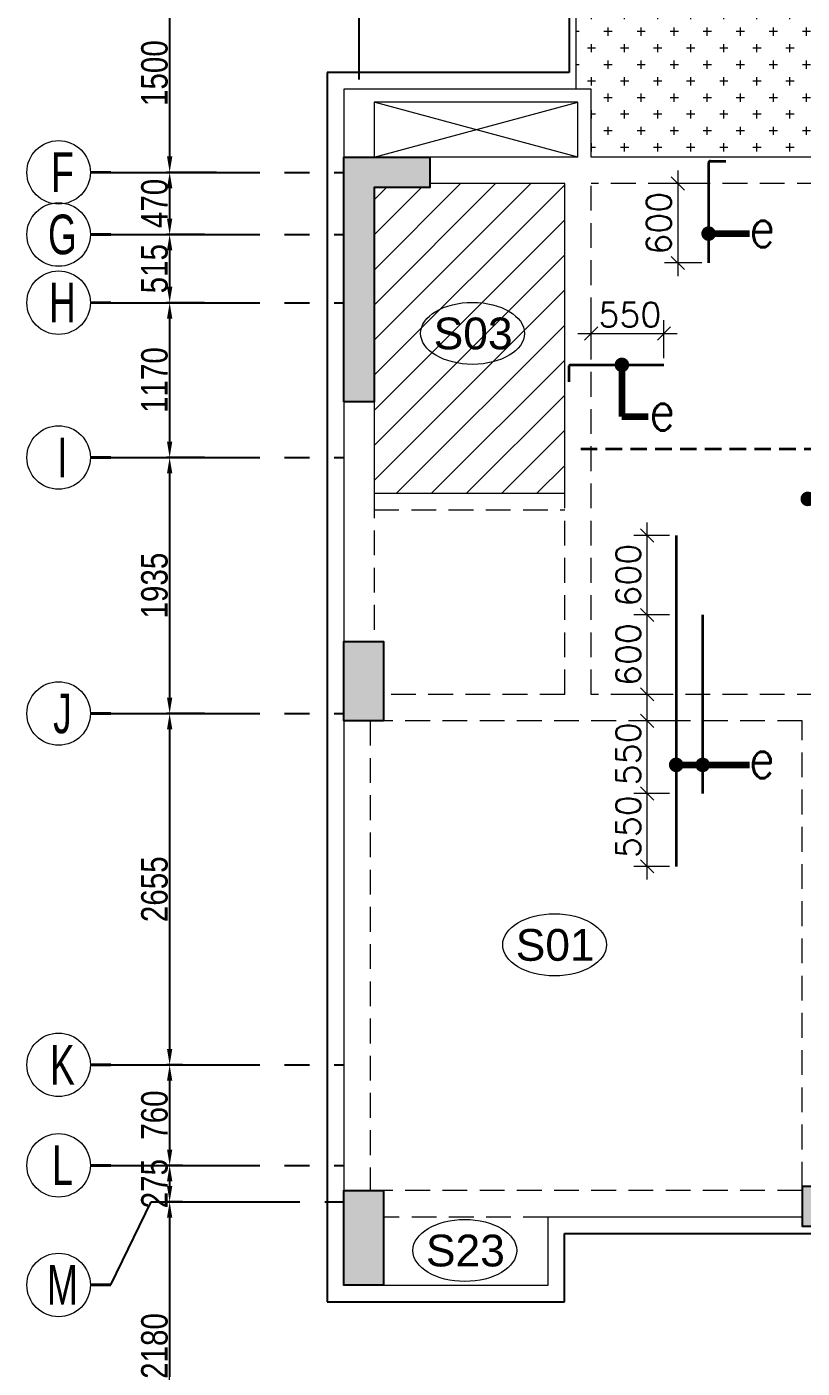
# Model space of a CAD drawing. Header units: millimetres. Extents: x 1255966 to 1543012, y 318612 to 465611.
# Drawn here: x 1255966 to 1261827, y 347091 to 357228 of the extents above; entities that cross this region are included whole.
import ezdxf
from ezdxf.enums import TextEntityAlignment as Align

# ---------------------------------------------------------------- set-up
doc = ezdxf.new("R2010")
doc.units = ezdxf.units.MM
doc.header["$LTSCALE"] = 500
doc.header["$MEASUREMENT"] = 0
doc.header["$PDMODE"] = 34
for name, pattern in [('CONTINOUS', [0]), ('DASHED2', [0.375, 0.25, -0.125]), ('HIDDEN', [0.375, 0.25, -0.125]), ('PHANTOM2', [1.25, 0.625, -0.125, 0.125, -0.125, 0.125, -0.125]), ('Site$0$CENTER2', [1.125, 0.75, -0.125, 0.125, -0.125])]:
    doc.linetypes.add(name, pattern=pattern)
doc.layers.get('Defpoints').update_dxf_attribs({"lineweight": 0})
for name, color, linetype, lineweight in [('ARROW', 1, 'Continuous', 0), ('CALL', 1, 'Continuous', 18), ('CUT OUT', 1, 'Continuous', 13), ('GRID NO.', 7, 'Continuous', 20), ('HATCH', 1, 'Continuous', 5), ('ST-DIM', 1, 'PHANTOM2', 15), ('STC REINF.BOTTOM', 7, 'Continuous', 35), ('TEXT 01', 3, 'Continuous', 15), ('TOWER AREA BEAM..', 3, 'Continuous', 20), ('TOWER COL HATCH', 253, 'Continuous', 20)]:
    doc.layers.add(name, color=color, linetype=linetype, lineweight=lineweight)
for name, color, linetype in [('GRID', 7, 'Continuous'), ('GRID DIM', 7, 'Continuous'), ('S-COLUMN-HATCH', 253, 'Continuous'), ('S-FRAMING PLAN', 4, 'Continuous'), ('S-T', 3, 'Continuous'), ('TOWER AREA COLUMN.', 6, 'Continuous')]:
    doc.layers.add(name, color=color, linetype=linetype)
doc.layers.add('PROJECTION', color=7, linetype='HIDDEN', true_color=0xff4000)
doc.styles.add('ABHI', font='arial.ttf')
doc.styles.add('D50', font='arial.ttf', dxfattribs={"width": 0.8})
doc.styles.add('ROMANCE', font='romans.shx')
doc.styles.add('S-T', font='romans.shx')
doc.dimstyles.new('GRID DIM', dxfattribs={"dimtxt": 250, "dimasz": 100, "dimexe": 75, "dimexo": 0, "dimgap": 50, "dimtad": 1, "dimdec": 0, "dimzin": 0, "dimdsep": 46, "dimtxsty": 'ROMANCE', "dimblk": 'ARCHTICK', "dimcen": 0, "dimdle": 0.5, "dimclrd": 8, "dimclre": 8, "dimclrt": 3, "dimadec": 0, "dimazin": 0, "dimtfac": 1, "dimtdec": 0, "dimtmove": 0, "dimatfit": 3, "dimldrblk": 'DOT', "dimfxl": 200, "dimtolj": 1, "dimtzin": 0, "dimlwd": -1, "dimlwe": -1, "dimarcsym": 2})
doc.dimstyles.new('INNER DIM', dxfattribs={"dimtxt": 200, "dimasz": 120, "dimexe": 25, "dimexo": 25, "dimgap": 12, "dimtad": 1, "dimdec": 0, "dimrnd": 5, "dimzin": 0, "dimdsep": 46, "dimtxsty": 'D50', "dimcen": 0.09, "dimdle": 25, "dimclrt": 6, "dimadec": 0, "dimazin": 0, "dimtfac": 1, "dimtdec": 0, "dimtofl": 0, "dimtmove": 1, "dimatfit": 3, "dimfxl": 75, "dimtolj": 1, "dimtzin": 0, "dimarcsym": 0})

# ---------------------------------------------------------------- blocks, each defined once
blk = doc.blocks.new('GRID MARK')
at = {"layer": 'GRID NO.', "const_width": 50}
blk.add_lwpolyline([(0, -541), (0, -891)], dxfattribs=at)
at = {"layer": 'GRID NO.'}
blk.add_circle((0, 0), 541, dxfattribs=at)
at = {"layer": 'GRID NO.', "style": 'D50', "width": 0.8}
blk.add_attdef('Y1', text='', height=500, dxfattribs=at).set_placement((-33, -267), align=Align.CENTER)
blk = doc.blocks.new('*D169')
at = {"layer": 'Defpoints', "color": 0, "linetype": 'Continuous', "transparency": 16777216}
for p in [(1257154, 357628), (1257046, 356128), (1257424, 356128)]:
    blk.add_point(p, dxfattribs=at)
at = {"layer": 'GRID DIM', "color": 0, "linetype": 'Continuous', "lineweight": -2, "transparency": 16777216}
for p, q in [((1257129, 357628), (1257021, 357628)), ((1257399, 356128), (1257021, 356128))]:
    blk.add_line(p, q, dxfattribs=at)
at = {"layer": 'GRID DIM', "linetype": 'Continuous', "lineweight": -2, "transparency": 16777216}
blk.add_line((1257046, 357508), (1257046, 356248), dxfattribs=at)
at = {"layer": 'GRID DIM', "linetype": 'Continuous', "transparency": 16777216}
for points in [[(1257026, 357508), (1257066, 357508), (1257046, 357628)], [(1257026, 356248), (1257066, 356248), (1257046, 356128)]]:
    blk.add_solid(points, dxfattribs=at)
at = {"layer": 'GRID DIM', "linetype": 'Continuous', "transparency": 16777216, "insert": (1256932, 356878), "char_height": 200, "attachment_point": 5, "rotation": 90, "style": 'D50'}
blk.add_mtext('\\A1;1500', dxfattribs=at)
blk = doc.blocks.new('*D170')
at = {"layer": 'Defpoints', "color": 0, "linetype": 'Continuous', "transparency": 16777216}
for p in [(1257424, 356128), (1257046, 355658), (1257334, 355658)]:
    blk.add_point(p, dxfattribs=at)
at = {"layer": 'GRID DIM', "color": 0, "linetype": 'Continuous', "lineweight": -2, "transparency": 16777216}
for p, q in [((1257399, 356128), (1257021, 356128)), ((1257309, 355658), (1257021, 355658))]:
    blk.add_line(p, q, dxfattribs=at)
at = {"layer": 'GRID DIM', "linetype": 'Continuous', "lineweight": -2, "transparency": 16777216}
blk.add_line((1257046, 356008), (1257046, 355778), dxfattribs=at)
at = {"layer": 'GRID DIM', "linetype": 'Continuous', "transparency": 16777216}
for points in [[(1257026, 356008), (1257066, 356008), (1257046, 356128)], [(1257026, 355778), (1257066, 355778), (1257046, 355658)]]:
    blk.add_solid(points, dxfattribs=at)
at = {"layer": 'GRID DIM', "linetype": 'Continuous', "transparency": 16777216, "insert": (1256932, 355893), "char_height": 200, "attachment_point": 5, "rotation": 90, "style": 'D50'}
blk.add_mtext('\\A1;470', dxfattribs=at)
blk = doc.blocks.new('*D171')
at = {"layer": 'Defpoints', "color": 0, "linetype": 'Continuous', "transparency": 16777216}
for p in [(1257334, 355658), (1257046, 355143), (1257334, 355143)]:
    blk.add_point(p, dxfattribs=at)
at = {"layer": 'GRID DIM', "color": 0, "linetype": 'Continuous', "lineweight": -2, "transparency": 16777216}
for p, q in [((1257309, 355658), (1257021, 355658)), ((1257309, 355143), (1257021, 355143))]:
    blk.add_line(p, q, dxfattribs=at)
at = {"layer": 'GRID DIM', "linetype": 'Continuous', "lineweight": -2, "transparency": 16777216}
blk.add_line((1257046, 355538), (1257046, 355263), dxfattribs=at)
at = {"layer": 'GRID DIM', "linetype": 'Continuous', "transparency": 16777216}
for points in [[(1257026, 355538), (1257066, 355538), (1257046, 355658)], [(1257026, 355263), (1257066, 355263), (1257046, 355143)]]:
    blk.add_solid(points, dxfattribs=at)
at = {"layer": 'GRID DIM', "linetype": 'Continuous', "transparency": 16777216, "insert": (1256932, 355400), "char_height": 200, "attachment_point": 5, "rotation": 90, "style": 'D50'}
blk.add_mtext('\\A1;515', dxfattribs=at)
blk = doc.blocks.new('*D172')
at = {"layer": 'Defpoints', "color": 0, "linetype": 'Continuous', "transparency": 16777216}
for p in [(1257334, 355143), (1257046, 353973), (1257334, 353973)]:
    blk.add_point(p, dxfattribs=at)
at = {"layer": 'GRID DIM', "color": 0, "linetype": 'Continuous', "lineweight": -2, "transparency": 16777216}
for p, q in [((1257309, 355143), (1257021, 355143)), ((1257309, 353973), (1257021, 353973))]:
    blk.add_line(p, q, dxfattribs=at)
at = {"layer": 'GRID DIM', "linetype": 'Continuous', "lineweight": -2, "transparency": 16777216}
blk.add_line((1257046, 355023), (1257046, 354093), dxfattribs=at)
at = {"layer": 'GRID DIM', "linetype": 'Continuous', "transparency": 16777216}
for points in [[(1257026, 355023), (1257066, 355023), (1257046, 355143)], [(1257026, 354093), (1257066, 354093), (1257046, 353973)]]:
    blk.add_solid(points, dxfattribs=at)
at = {"layer": 'GRID DIM', "linetype": 'Continuous', "transparency": 16777216, "insert": (1256932, 354558), "char_height": 200, "attachment_point": 5, "rotation": 90, "style": 'D50'}
blk.add_mtext('\\A1;1170', dxfattribs=at)
blk = doc.blocks.new('*D173')
at = {"layer": 'Defpoints', "color": 0, "linetype": 'Continuous', "transparency": 16777216}
for p in [(1257334, 353973), (1257046, 352038), (1257334, 352038)]:
    blk.add_point(p, dxfattribs=at)
at = {"layer": 'GRID DIM', "color": 0, "linetype": 'Continuous', "lineweight": -2, "transparency": 16777216}
for p, q in [((1257309, 353973), (1257021, 353973)), ((1257309, 352038), (1257021, 352038))]:
    blk.add_line(p, q, dxfattribs=at)
at = {"layer": 'GRID DIM', "linetype": 'Continuous', "lineweight": -2, "transparency": 16777216}
blk.add_line((1257046, 353853), (1257046, 352158), dxfattribs=at)
at = {"layer": 'GRID DIM', "linetype": 'Continuous', "transparency": 16777216}
for points in [[(1257026, 353853), (1257066, 353853), (1257046, 353973)], [(1257026, 352158), (1257066, 352158), (1257046, 352038)]]:
    blk.add_solid(points, dxfattribs=at)
at = {"layer": 'GRID DIM', "linetype": 'Continuous', "transparency": 16777216, "insert": (1256932, 353005), "char_height": 200, "attachment_point": 5, "rotation": 90, "style": 'D50'}
blk.add_mtext('\\A1;1935', dxfattribs=at)
blk = doc.blocks.new('*D174')
at = {"layer": 'Defpoints', "color": 0, "linetype": 'Continuous', "transparency": 16777216}
for p in [(1257334, 352038), (1257046, 349383), (1257168, 349383)]:
    blk.add_point(p, dxfattribs=at)
at = {"layer": 'GRID DIM', "color": 0, "linetype": 'Continuous', "lineweight": -2, "transparency": 16777216}
for p, q in [((1257309, 352038), (1257021, 352038)), ((1257143, 349383), (1257021, 349383))]:
    blk.add_line(p, q, dxfattribs=at)
at = {"layer": 'GRID DIM', "linetype": 'Continuous', "lineweight": -2, "transparency": 16777216}
blk.add_line((1257046, 351918), (1257046, 349503), dxfattribs=at)
at = {"layer": 'GRID DIM', "linetype": 'Continuous', "transparency": 16777216}
for points in [[(1257026, 351918), (1257066, 351918), (1257046, 352038)], [(1257026, 349503), (1257066, 349503), (1257046, 349383)]]:
    blk.add_solid(points, dxfattribs=at)
at = {"layer": 'GRID DIM', "linetype": 'Continuous', "transparency": 16777216, "insert": (1256932, 350710), "char_height": 200, "attachment_point": 5, "rotation": 90, "style": 'D50'}
blk.add_mtext('\\A1;2655', dxfattribs=at)
blk = doc.blocks.new('*D175')
at = {"layer": 'Defpoints', "color": 0, "linetype": 'Continuous', "transparency": 16777216}
for p in [(1257168, 349383), (1257046, 348623), (1257168, 348623)]:
    blk.add_point(p, dxfattribs=at)
at = {"layer": 'GRID DIM', "color": 0, "linetype": 'Continuous', "lineweight": -2, "transparency": 16777216}
for p, q in [((1257143, 349383), (1257021, 349383)), ((1257143, 348623), (1257021, 348623))]:
    blk.add_line(p, q, dxfattribs=at)
at = {"layer": 'GRID DIM', "linetype": 'Continuous', "lineweight": -2, "transparency": 16777216}
blk.add_line((1257046, 349263), (1257046, 348743), dxfattribs=at)
at = {"layer": 'GRID DIM', "linetype": 'Continuous', "transparency": 16777216}
for points in [[(1257026, 349263), (1257066, 349263), (1257046, 349383)], [(1257026, 348743), (1257066, 348743), (1257046, 348623)]]:
    blk.add_solid(points, dxfattribs=at)
at = {"layer": 'GRID DIM', "linetype": 'Continuous', "transparency": 16777216, "insert": (1256932, 349003), "char_height": 200, "attachment_point": 5, "rotation": 90, "style": 'D50'}
blk.add_mtext('\\A1;760', dxfattribs=at)
blk = doc.blocks.new('*D176')
at = {"layer": 'Defpoints', "color": 0, "linetype": 'Continuous', "transparency": 16777216}
for p in [(1257168, 348623), (1257046, 348348), (1257168, 348348)]:
    blk.add_point(p, dxfattribs=at)
at = {"layer": 'GRID DIM', "color": 0, "linetype": 'Continuous', "lineweight": -2, "transparency": 16777216}
for p, q in [((1257143, 348623), (1257021, 348623)), ((1257143, 348348), (1257021, 348348))]:
    blk.add_line(p, q, dxfattribs=at)
at = {"layer": 'GRID DIM', "linetype": 'Continuous', "lineweight": -2, "transparency": 16777216}
blk.add_line((1257046, 348503), (1257046, 348468), dxfattribs=at)
at = {"layer": 'GRID DIM', "linetype": 'Continuous', "transparency": 16777216}
for points in [[(1257026, 348503), (1257066, 348503), (1257046, 348623)], [(1257026, 348468), (1257066, 348468), (1257046, 348348)]]:
    blk.add_solid(points, dxfattribs=at)
at = {"layer": 'GRID DIM', "linetype": 'Continuous', "transparency": 16777216, "insert": (1256932, 348485), "char_height": 200, "attachment_point": 5, "rotation": 90, "style": 'D50'}
blk.add_mtext('\\A1;275', dxfattribs=at)
blk = doc.blocks.new('*D177')
at = {"layer": 'Defpoints', "color": 0, "linetype": 'Continuous', "transparency": 16777216}
for p in [(1257168, 348348), (1257046, 346168), (1257168, 346168)]:
    blk.add_point(p, dxfattribs=at)
at = {"layer": 'GRID DIM', "color": 0, "linetype": 'Continuous', "lineweight": -2, "transparency": 16777216}
for p, q in [((1257143, 348348), (1257021, 348348)), ((1257143, 346168), (1257021, 346168))]:
    blk.add_line(p, q, dxfattribs=at)
at = {"layer": 'GRID DIM', "linetype": 'Continuous', "lineweight": -2, "transparency": 16777216}
blk.add_line((1257046, 348228), (1257046, 346288), dxfattribs=at)
at = {"layer": 'GRID DIM', "linetype": 'Continuous', "transparency": 16777216}
for points in [[(1257026, 348228), (1257066, 348228), (1257046, 348348)], [(1257026, 346288), (1257066, 346288), (1257046, 346168)]]:
    blk.add_solid(points, dxfattribs=at)
at = {"layer": 'GRID DIM', "linetype": 'Continuous', "transparency": 16777216, "insert": (1256932, 347258), "char_height": 200, "attachment_point": 5, "rotation": 90, "style": 'D50'}
blk.add_mtext('\\A1;2180', dxfattribs=at)
blk = doc.blocks.new('_ArchTick')
at = {"color": 0, "linetype": 'ByBlock', "const_width": 0.15}
blk.add_lwpolyline([(-0.5, -0.5), (0.5, 0.5)], dxfattribs=at)
blk = doc.blocks.new('_Dot')
at = {"color": 0, "linetype": 'ByBlock', "lineweight": -2}
blk.add_line((-0.5, 0), (-1, 0), dxfattribs=at)
at = {"color": 0, "linetype": 'ByBlock', "const_width": 0.5}
blk.add_lwpolyline([(-0.25, 0, 1), (0.25, 0, 1)], format="xyb", close=True, dxfattribs=at)
blk = doc.blocks.new('_Oblique')
at = {"color": 0, "linetype": 'ByBlock', "lineweight": -2}
blk.add_line((-0.5, -0.5), (0.5, 0.5), dxfattribs=at)
blk = doc.blocks.new('*D249')
at = {"layer": 'Defpoints', "color": 0, "linetype": 'ByBlock', "transparency": 16777216}
for p in [(1260782, 354910), (1260232, 354673), (1260782, 354673)]:
    blk.add_point(p, dxfattribs=at)
at = {"layer": 'ST-DIM', "color": 1, "linetype": 'CONTINOUS', "transparency": 16777216}
for p, q in [((1260232, 354723), (1260232, 355010)), ((1260782, 354723), (1260782, 355010)), ((1260132, 354910), (1260882, 354910))]:
    blk.add_line(p, q, dxfattribs=at)
at = {"layer": 'ST-DIM', "color": 1, "linetype": 'ByBlock', "transparency": 16777216, "xscale": 100, "yscale": 100, "zscale": 100, "rotation": 180}
blk.add_blockref('_Oblique', (1260232, 354910), dxfattribs=at)
at = {"layer": 'ST-DIM', "color": 1, "linetype": 'ByBlock', "transparency": 16777216, "xscale": 100, "yscale": 100, "zscale": 100}
blk.add_blockref('_Oblique', (1260782, 354910), dxfattribs=at)
at = {"layer": 'ST-DIM', "color": 3, "linetype": 'ByBlock', "transparency": 16777216, "insert": (1260525, 355052), "char_height": 185, "attachment_point": 5, "style": 'ROMANCE'}
blk.add_mtext('\\A1;550', dxfattribs=at)
blk = doc.blocks.new('*D254')
at = {"layer": 'Defpoints', "color": 0, "linetype": 'ByBlock', "transparency": 16777216}
for p in [(1261119, 356043), (1260886, 355443), (1261119, 355443)]:
    blk.add_point(p, dxfattribs=at)
at = {"layer": 'ST-DIM', "color": 1, "linetype": 'CONTINOUS', "transparency": 16777216}
for p, q in [((1260886, 356143), (1260886, 355343)), ((1261069, 356043), (1260786, 356043)), ((1261069, 355443), (1260786, 355443))]:
    blk.add_line(p, q, dxfattribs=at)
at = {"layer": 'ST-DIM', "color": 1, "linetype": 'ByBlock', "transparency": 16777216, "xscale": 100, "yscale": 100, "zscale": 100}
for p, rotation in [((1260886, 356043), 90), ((1260886, 355443), 270)]:
    blk.add_blockref('_Oblique', p, dxfattribs=dict(at, rotation=rotation))
at = {"layer": 'ST-DIM', "color": 3, "linetype": 'ByBlock', "transparency": 16777216, "insert": (1260743, 355743), "char_height": 185, "attachment_point": 5, "rotation": 90, "style": 'ROMANCE'}
blk.add_mtext('\\A1;600', dxfattribs=at)
blk = doc.blocks.new('*D202')
at = {"layer": 'Defpoints', "color": 0, "linetype": 'ByBlock', "transparency": 16777216}
for p in [(1260655, 352783), (1260874, 352783), (1260874, 352183)]:
    blk.add_point(p, dxfattribs=at)
at = {"layer": 'ST-DIM', "color": 1, "linetype": 'CONTINOUS', "transparency": 16777216}
for p, q in [((1260655, 352083), (1260655, 352883)), ((1260824, 352783), (1260555, 352783)), ((1260824, 352183), (1260555, 352183))]:
    blk.add_line(p, q, dxfattribs=at)
at = {"layer": 'ST-DIM', "color": 1, "linetype": 'ByBlock', "transparency": 16777216, "xscale": 100, "yscale": 100, "zscale": 100}
for p, rotation in [((1260655, 352783), 90), ((1260655, 352183), 270)]:
    blk.add_blockref('_Oblique', p, dxfattribs=dict(at, rotation=rotation))
at = {"layer": 'ST-DIM', "color": 3, "linetype": 'ByBlock', "transparency": 16777216, "insert": (1260512, 352483), "char_height": 185, "attachment_point": 5, "rotation": 90, "style": 'ROMANCE'}
blk.add_mtext('\\A1;600', dxfattribs=at)
blk = doc.blocks.new('*D203')
at = {"layer": 'Defpoints', "color": 0, "linetype": 'ByBlock', "transparency": 16777216}
for p in [(1260655, 353383), (1260874, 353383), (1260874, 352783)]:
    blk.add_point(p, dxfattribs=at)
at = {"layer": 'ST-DIM', "color": 1, "linetype": 'CONTINOUS', "transparency": 16777216}
for p, q in [((1260655, 352683), (1260655, 353483)), ((1260824, 353383), (1260555, 353383)), ((1260824, 352783), (1260555, 352783))]:
    blk.add_line(p, q, dxfattribs=at)
at = {"layer": 'ST-DIM', "color": 1, "linetype": 'ByBlock', "transparency": 16777216, "xscale": 100, "yscale": 100, "zscale": 100}
for p, rotation in [((1260655, 353383), 90), ((1260655, 352783), 270)]:
    blk.add_blockref('_Oblique', p, dxfattribs=dict(at, rotation=rotation))
at = {"layer": 'ST-DIM', "color": 3, "linetype": 'ByBlock', "transparency": 16777216, "insert": (1260512, 353083), "char_height": 185, "attachment_point": 5, "rotation": 90, "style": 'ROMANCE'}
blk.add_mtext('\\A1;600', dxfattribs=at)
blk = doc.blocks.new('*D204')
at = {"layer": 'Defpoints', "color": 0, "linetype": 'ByBlock', "transparency": 16777216}
for p in [(1260655, 351983), (1260874, 351983), (1260874, 351433)]:
    blk.add_point(p, dxfattribs=at)
at = {"layer": 'ST-DIM', "color": 1, "linetype": 'CONTINOUS', "transparency": 16777216}
for p, q in [((1260655, 351333), (1260655, 352083)), ((1260824, 351983), (1260555, 351983)), ((1260824, 351433), (1260555, 351433))]:
    blk.add_line(p, q, dxfattribs=at)
at = {"layer": 'ST-DIM', "color": 1, "linetype": 'ByBlock', "transparency": 16777216, "xscale": 100, "yscale": 100, "zscale": 100}
for p, rotation in [((1260655, 351983), 90), ((1260655, 351433), 270)]:
    blk.add_blockref('_Oblique', p, dxfattribs=dict(at, rotation=rotation))
at = {"layer": 'ST-DIM', "color": 3, "linetype": 'ByBlock', "transparency": 16777216, "insert": (1260512, 351733), "char_height": 185, "attachment_point": 5, "rotation": 90, "style": 'ROMANCE'}
blk.add_mtext('\\A1;550', dxfattribs=at)
blk = doc.blocks.new('*D205')
at = {"layer": 'Defpoints', "color": 0, "linetype": 'ByBlock', "transparency": 16777216}
for p in [(1260655, 351433), (1260874, 351433), (1260874, 350883)]:
    blk.add_point(p, dxfattribs=at)
at = {"layer": 'ST-DIM', "color": 1, "linetype": 'CONTINOUS', "transparency": 16777216}
for p, q in [((1260655, 350783), (1260655, 351533)), ((1260824, 351433), (1260555, 351433)), ((1260824, 350883), (1260555, 350883))]:
    blk.add_line(p, q, dxfattribs=at)
at = {"layer": 'ST-DIM', "color": 1, "linetype": 'ByBlock', "transparency": 16777216, "xscale": 100, "yscale": 100, "zscale": 100}
for p, rotation in [((1260655, 351433), 90), ((1260655, 350883), 270)]:
    blk.add_blockref('_Oblique', p, dxfattribs=dict(at, rotation=rotation))
at = {"layer": 'ST-DIM', "color": 3, "linetype": 'ByBlock', "transparency": 16777216, "insert": (1260512, 351183), "char_height": 185, "attachment_point": 5, "rotation": 90, "style": 'ROMANCE'}
blk.add_mtext('\\A1;550', dxfattribs=at)
blk = doc.blocks.new('A$Ca8bcdc7a')
at = {"layer": 'HATCH', "ltscale": 10}
h = blk.add_hatch(dxfattribs=at)
h.set_pattern_fill('CROSS', color=1, scale=500, angle=90)
h.set_pattern_definition([(90, (-1381890.62, -304839.69), (-125, 125), [62.5, -187.5]), (180, (-1381859.37, -304808.44), (-125, -125), [62.5, -187.5])])
h.paths.add_polyline_path([(-11230, -1285), (-10930, -1285), (-8765, -1285), (-8765, -770), (-8650, -770), (-8650, -389), (-8650, 715), (-14495, 715), (-14495, -770), (-14380, -770), (-14380, -1285)])
h = blk.add_hatch(dxfattribs=at)
h.set_pattern_fill('ANSI31', color=1, scale=1500)
h.set_pattern_definition([(45, (-1381890.62, -304839.69), (-132.582521, 132.582521), [])])
h.paths.add_polyline_path([(-14580, -3825), (-14580, -1485), (-15600, -1485), (-15600, -1515), (-16020, -1515), (-16020, -3135), (-16020, -3825)])
at = {"layer": 'CUT OUT', "color": 1, "ltscale": 10}
for p, q in [((-16020, -1285), (-14480, -870)), ((-14480, -1285), (-16020, -870))]:
    blk.add_line(p, q, dxfattribs=at)
at = {"layer": 'S-FRAMING PLAN', "color": 3, "linetype": 'ByBlock', "lineweight": 20, "ltscale": 10}
for p, q in [((-14380, -770), (-16250, -770)), ((-16250, -770), (-16250, -1285)), ((-14380, -1285), (-14380, -770)), ((-14480, -870), (-16020, -870)), ((-16020, -870), (-16020, -1285)), ((-14480, -1285), (-14480, -870)), ((-14480, -1285), (-15600, -1285)), ((-11230, -1285), (-14380, -1285)), ((-14580, -1485), (-15600, -1485)), ((-14580, -3825), (-14580, -1485)), ((-16250, -3135), (-16250, -4945)), ((-16020, -3135), (-16020, -3825)), ((-16020, -3825), (-14580, -3825)), ((-16250, -5545), (-16250, -9095)), ((-12785, -9295), (-14705, -9295))]:
    blk.add_line(p, q, dxfattribs=at)
for points in [[(-8650, -417), (-8650, 715), (-14495, 715), (-14495, -770)], [(-15950, -9810), (-14705, -9810), (-14705, -9295)]]:
    blk.add_lwpolyline(points, dxfattribs=at)
at = {"layer": 'TOWER AREA BEAM..', "color": 3, "linetype": 'HIDDEN', "ltscale": 1.5}
for p, q in [((-11230, -1485), (-14380, -1485)), ((-14380, -5345), (-14380, -1485)), ((-16020, -3825), (-16020, -4945)), ((-14580, -5345), (-14580, -3825)), ((-16020, -3950), (-14580, -3950)), ((-14580, -5345), (-15950, -5345)), ((-11230, -5345), (-14380, -5345)), ((-16050, -5545), (-16050, -9095)), ((-12785, -5545), (-15950, -5545)), ((-12785, -9065), (-12785, -5545)), ((-12785, -9095), (-15950, -9095)), ((-14705, -9295), (-15950, -9295))]:
    blk.add_line(p, q, dxfattribs=at)
blk = doc.blocks.new('3tgra')
at = {"layer": 'TOWER COL HATCH'}
h = blk.add_hatch(color=253, dxfattribs=at)
h.dxf.hatch_style = 1
h.paths.add_polyline_path([(1365641, 83007), (1365641, 84857), (1366291, 84857), (1366291, 84627), (1365871, 84627), (1365871, 83007)])
h = blk.add_hatch(color=253, dxfattribs=at)
h.dxf.hatch_style = 1
h.paths.add_polyline_path([(1365941, 80597), (1365641, 80597), (1365641, 81197), (1365941, 81197)])
h = blk.add_hatch(color=253, dxfattribs=at)
h.dxf.hatch_style = 1
h.paths.add_polyline_path([(1365941, 76332), (1365641, 76332), (1365641, 77047), (1365941, 77047)])
h = blk.add_hatch(color=253, dxfattribs=at)
h.dxf.hatch_style = 1
h.paths.add_polyline_path([(1369706, 76777), (1369706, 77077), (1369106, 77077), (1369106, 76777)])
at = {"layer": 'TOWER AREA COLUMN.', "color": 4}
blk.add_lwpolyline([(1365641, 83007), (1365641, 84857), (1366291, 84857), (1366291, 84627), (1365871, 84627), (1365871, 83007), (1365641, 83007)], dxfattribs=at)
for points in [[(1365941, 80597), (1365641, 80597), (1365641, 81197), (1365941, 81197)], [(1365941, 76332), (1365641, 76332), (1365641, 77047), (1365941, 77047)], [(1369706, 76777), (1369706, 77077), (1369106, 77077), (1369106, 76777)]]:
    blk.add_lwpolyline(points, close=True, dxfattribs=at)

msp = doc.modelspace()

# ---------------------------------------------------------------- linework, layer by layer
at = {"layer": 'CALL', "color": 200, "linetype": 'Continuous', "ltscale": 10}
for centre in [(1259335.3, 354911.1), (1259955.5, 350290), (1259276.9, 347980.2)]:
    msp.add_ellipse(centre, major_axis=(392.2, 0), ratio=0.597584, dxfattribs=at)
at = {"layer": 'GRID', "color": 16, "linetype": 'Site$0$CENTER2', "ltscale": 3}
for points in [[(1258476.6, 369767.3), (1258476.6, 356758.1)], [(1256601.9, 356128.1), (1258361.6, 356128.1)], [(1256601.9, 355657.9), (1258361.6, 355657.9)], [(1256601.9, 355143.1), (1258361.6, 355143.1)], [(1256601.9, 353972.9), (1258361.6, 353972.9)], [(1256601.9, 352037.9), (1258361.6, 352037.9)], [(1256601.9, 349382.9), (1258361.6, 349382.9)], [(1256601.9, 348622.9), (1258361.6, 348622.9)], [(1256601.9, 347719.6), (1256906.1, 348348.1), (1258361.6, 348348.1)]]:
    msp.add_lwpolyline(points, dxfattribs=at)
at = {"layer": 'PROJECTION', "ltscale": 750}
msp.add_lwpolyline([(1272816.6, 352262.9), (1270856.6, 352262.9), (1270856.6, 357008.1), (1267051.6, 357008.1), (1267051.6, 356883.1), (1266011.6, 356883.1), (1266011.6, 358293.1), (1260066.6, 358293.1), (1260066.6, 356883.1), (1258236.6, 356883.1), (1258236.6, 347593.1), (1260031.5, 347593.1), (1260031.5, 348108.1), (1263056.6, 348108.1), (1263056.6, 344227.9), (1260031.5, 344227.9), (1260031.5, 344742.9), (1258236.6, 344742.9), (1258236.6, 335452.9)], dxfattribs=at)
at = {"layer": 'STC REINF.BOTTOM', "color": 4, "linetype": 'Continuous'}
for p, q in [((1261119.4, 356198.8), (1261119.4, 355443.1)), ((1261134.4, 356213.8), (1261248.5, 356213.8)), ((1260062.7, 354658.2), (1260062.7, 354545.6)), ((1260077.7, 354673.2), (1260781.6, 354673.2)), ((1260874.4, 353383.1), (1260874.4, 350883.1)), ((1261074.4, 352783.1), (1261074.4, 351433.1))]:
    msp.add_line(p, q, dxfattribs=at)
at = {"layer": 'STC REINF.BOTTOM', "color": 4, "linetype": 'DASHED2'}
msp.add_line((1263653.3, 354036.4, 0), (1260097.2, 354036.4), dxfattribs=at)
at = {"layer": 'STC REINF.BOTTOM', "color": 4, "linetype": 'Continuous'}
for centre in [(1261134.4, 356198.8), (1260077.7, 354658.2)]:
    msp.add_arc(centre, 15, 90, 180, dxfattribs=at)

# ---------------------------------------------------------------- block references
at = {"layer": 'CUT OUT', "color": 4}
msp.add_blockref('3tgra', (-107279, 271386.2), dxfattribs=at)
at = {"layer": 'GRID NO.'}
ref = msp.add_blockref('GRID MARK', (1256206.6, 356128.1), dxfattribs=dict(at, xscale=0.443520000003279, yscale=0.443520000003279, zscale=0.443520000003279, rotation=90))
ref.add_attrib('Y1', 'F', dxfattribs={"height": 300, "style": 'D50', "width": 0.669886}).set_placement((1256235.6, 356129.1), align=Align.MIDDLE_CENTER)
ref = msp.add_blockref('GRID MARK', (1256206.6, 355657.9), dxfattribs=dict(at, xscale=0.443520000003279, yscale=0.443520000003279, zscale=0.443520000003279, rotation=90))
ref.add_attrib('Y1', 'G', dxfattribs={"height": 300, "style": 'D50', "width": 0.669886}).set_placement((1256235.6, 355658.9), align=Align.MIDDLE_CENTER)
ref = msp.add_blockref('GRID MARK', (1256206.6, 355143.1), dxfattribs=dict(at, xscale=0.443520000003279, yscale=0.443520000003279, zscale=0.443520000003279, rotation=90))
ref.add_attrib('Y1', 'H', dxfattribs={"height": 300, "style": 'D50', "width": 0.669886}).set_placement((1256235.6, 355144.1), align=Align.MIDDLE_CENTER)
ref = msp.add_blockref('GRID MARK', (1256206.6, 353972.9), dxfattribs=dict(at, xscale=0.443520000003279, yscale=0.443520000003279, zscale=0.443520000003279, rotation=90))
ref.add_attrib('Y1', 'I', dxfattribs={"height": 300, "style": 'D50', "width": 0.669886}).set_placement((1256235.6, 353973.9), align=Align.MIDDLE_CENTER)
ref = msp.add_blockref('GRID MARK', (1256206.6, 352037.9), dxfattribs=dict(at, xscale=0.443520000003279, yscale=0.443520000003279, zscale=0.443520000003279, rotation=90))
ref.add_attrib('Y1', 'J', dxfattribs={"height": 300, "style": 'D50', "width": 0.669886}).set_placement((1256235.6, 352038.9), align=Align.MIDDLE_CENTER)
ref = msp.add_blockref('GRID MARK', (1256206.6, 349382.9), dxfattribs=dict(at, xscale=0.443520000003279, yscale=0.443520000003279, zscale=0.443520000003279, rotation=90))
ref.add_attrib('Y1', 'K', dxfattribs={"height": 300, "style": 'D50', "width": 0.669886}).set_placement((1256235.6, 349383.9), align=Align.MIDDLE_CENTER)
ref = msp.add_blockref('GRID MARK', (1256206.6, 348622.9), dxfattribs=dict(at, xscale=0.443520000003279, yscale=0.443520000003279, zscale=0.443520000003279, rotation=90))
ref.add_attrib('Y1', 'L', dxfattribs={"height": 300, "style": 'D50', "width": 0.669886}).set_placement((1256235.6, 348623.9), align=Align.MIDDLE_CENTER)
ref = msp.add_blockref('GRID MARK', (1256206.6, 347719.6), dxfattribs=dict(at, xscale=0.443520000003279, yscale=0.443520000003279, zscale=0.443520000003279, rotation=90))
ref.add_attrib('Y1', 'M', dxfattribs={"height": 300, "style": 'D50', "width": 0.669886}).set_placement((1256235.6, 347720.6), align=Align.MIDDLE_CENTER)
at = {"layer": 'S-COLUMN-HATCH', "color": 4, "ltscale": 10}
msp.add_blockref('A$Ca8bcdc7a', (1274611.6, 357527.7), dxfattribs=at)

# ---------------------------------------------------------------- texts
at = {"layer": 'S-T', "color": 2, "linetype": 'Continuous', "ltscale": 10, "style": 'S-T', "width": 0.85}
for p in [(1261426, 355561.4), (1260669.5, 354178.2), (1261422.8, 351549.4)]:
    msp.add_text('e', height=300, dxfattribs=at).set_placement(p)
at = {"layer": 'TEXT 01', "color": 2, "linetype": 'Continuous', "style": 'ABHI'}
for s, p in [('S03', (1259041.5, 354790.5, 0)), ('S01', (1259661.7, 350169.4, 0)), ('S23', (1258983.1, 347859.6, 0))]:
    msp.add_text(s, height=240, dxfattribs=at).set_placement(p)

# ---------------------------------------------------------------- dimensions: what is measured, and where the dimension line sits
at = {"layer": 'GRID DIM', "color": 0, "linetype": 'Continuous'}
for base, p1, p2, picture, middle in [((1257046, 356128.1), (1257153.7, 357627.7), (1257423.9, 356128.1), '*D169', (1256931.9, 356877.9)), ((1257046, 355657.9), (1257423.9, 356128.1), (1257333.7, 355657.9), '*D170', (1256931.9, 355893)), ((1257046, 355143.1), (1257333.7, 355657.9), (1257333.7, 355143.1), '*D171', (1256931.9, 355400.5)), ((1257046, 353972.9), (1257333.7, 355143.1), (1257333.7, 353972.9), '*D172', (1256931.9, 354558)), ((1257046, 352037.9), (1257333.7, 353972.9), (1257333.7, 352037.9), '*D173', (1256931.8, 353005.4)), ((1257046, 349382.9), (1257333.7, 352037.9), (1257168.2, 349382.9), '*D174', (1256931.9, 350710.4)), ((1257046, 348622.9), (1257168.2, 349382.9), (1257168.2, 348622.9), '*D175', (1256931.9, 349002.9)), ((1257046, 346168.2), (1257168.2, 348348.1), (1257168.2, 346168.2), '*D177', (1256931.9, 347258.1))]:
    dim = msp.add_linear_dim(base=base, p1=p1, p2=p2, angle=90, dimstyle='INNER DIM', override={"dimclrd": 256, "dimclrt": 256}, dxfattribs=at)
    dim.commit()
    dim.dimension.update_dxf_attribs({"geometry": picture, "text_midpoint": middle})
dim = msp.add_linear_dim(base=(1257046, 348348.1), p1=(1257168.2, 348622.9), p2=(1257168.2, 348348.1), angle=90, dimstyle='INNER DIM', override={"dimclrd": 256, "dimclrt": 256}, dxfattribs=at)
dim.commit()
dim.dimension.update_dxf_attribs({"geometry": '*D176', "text_midpoint": (1257046, 348485.5), "dimtype": 160})
at = {"layer": 'ST-DIM', "linetype": 'ByBlock'}
for base, p1, p2, angle, picture, middle in [((1260885.7, 355443.1), (1261119.4, 356043.1), (1261119.4, 355443.1), 270, '*D254', (1260743.2, 355743.1)), ((1260654.6, 353383.1), (1260874.4, 352783.1), (1260874.4, 353383.1), 90, '*D203', (1260512.1, 353083.1)), ((1260654.6, 352783.1), (1260874.4, 352183.1), (1260874.4, 352783.1), 90, '*D202', (1260512.1, 352483.1))]:
    dim = msp.add_linear_dim(base=base, p1=p1, p2=p2, angle=angle, dimstyle='GRID DIM', override={"dimtxt": 185, "dimexe": 100, "dimexo": 50, "dimblk1": 'Oblique', "dimblk2": 'Oblique', "dimsah": 1, "dimdle": 100, "dimclrd": 1, "dimclre": 1}, dxfattribs=at)
    dim.commit()
    dim.dimension.update_dxf_attribs({"geometry": picture, "text_midpoint": middle})
dim = msp.add_linear_dim(base=(1260781.6, 354909.6), p1=(1260231.6, 354673.2), p2=(1260781.6, 354673.2), dimstyle='GRID DIM', override={"dimtxt": 185, "dimexe": 100, "dimexo": 50, "dimblk1": 'Oblique', "dimblk2": 'Oblique', "dimsah": 1, "dimdle": 100, "dimclrd": 1, "dimclre": 1}, dxfattribs=at)
dim.commit()
dim.dimension.update_dxf_attribs({"geometry": '*D249', "text_midpoint": (1260524.7, 354909.6), "dimtype": 160})
for base, p1, p2, picture, middle in [((1260654.6, 351983.1), (1260874.4, 351433.1), (1260874.4, 351983.1), '*D204', (1260654.6, 351733.1)), ((1260654.6, 351433.1), (1260874.4, 350883.1), (1260874.4, 351433.1), '*D205', (1260654.6, 351183.1))]:
    dim = msp.add_linear_dim(base=base, p1=p1, p2=p2, angle=90, dimstyle='GRID DIM', override={"dimtxt": 185, "dimexe": 100, "dimexo": 50, "dimblk1": 'Oblique', "dimblk2": 'Oblique', "dimsah": 1, "dimdle": 100, "dimclrd": 1, "dimclre": 1}, dxfattribs=at)
    dim.commit()
    dim.dimension.update_dxf_attribs({"geometry": picture, "text_midpoint": middle, "dimtype": 160})

# ---------------------------------------------------------------- leaders
at = {"layer": 'ARROW', "linetype": 'ByBlock'}
for points in [[(1261119.4, 355665.1), (1261427.4, 355665.1)], [(1260464.2, 354673.2), (1260464.2, 354282.4), (1260662.3, 354282.4)], [(1261869.1, 353660.1, 0), (1262311.3, 353660.1, 0)], [(1260874.6, 351650), (1261137.9, 351650), (1261170.2, 351650)], [(1261074.6, 351650), (1261397.3, 351650), (1261429.6, 351650)]]:
    msp.add_leader(points, dimstyle='GRID DIM', override={"dimasz": 110, "dimtad": 0, "dimclrd": 1, "dimlwd": 65534}, dxfattribs=at)

doc.saveas('drawing.dxf')
